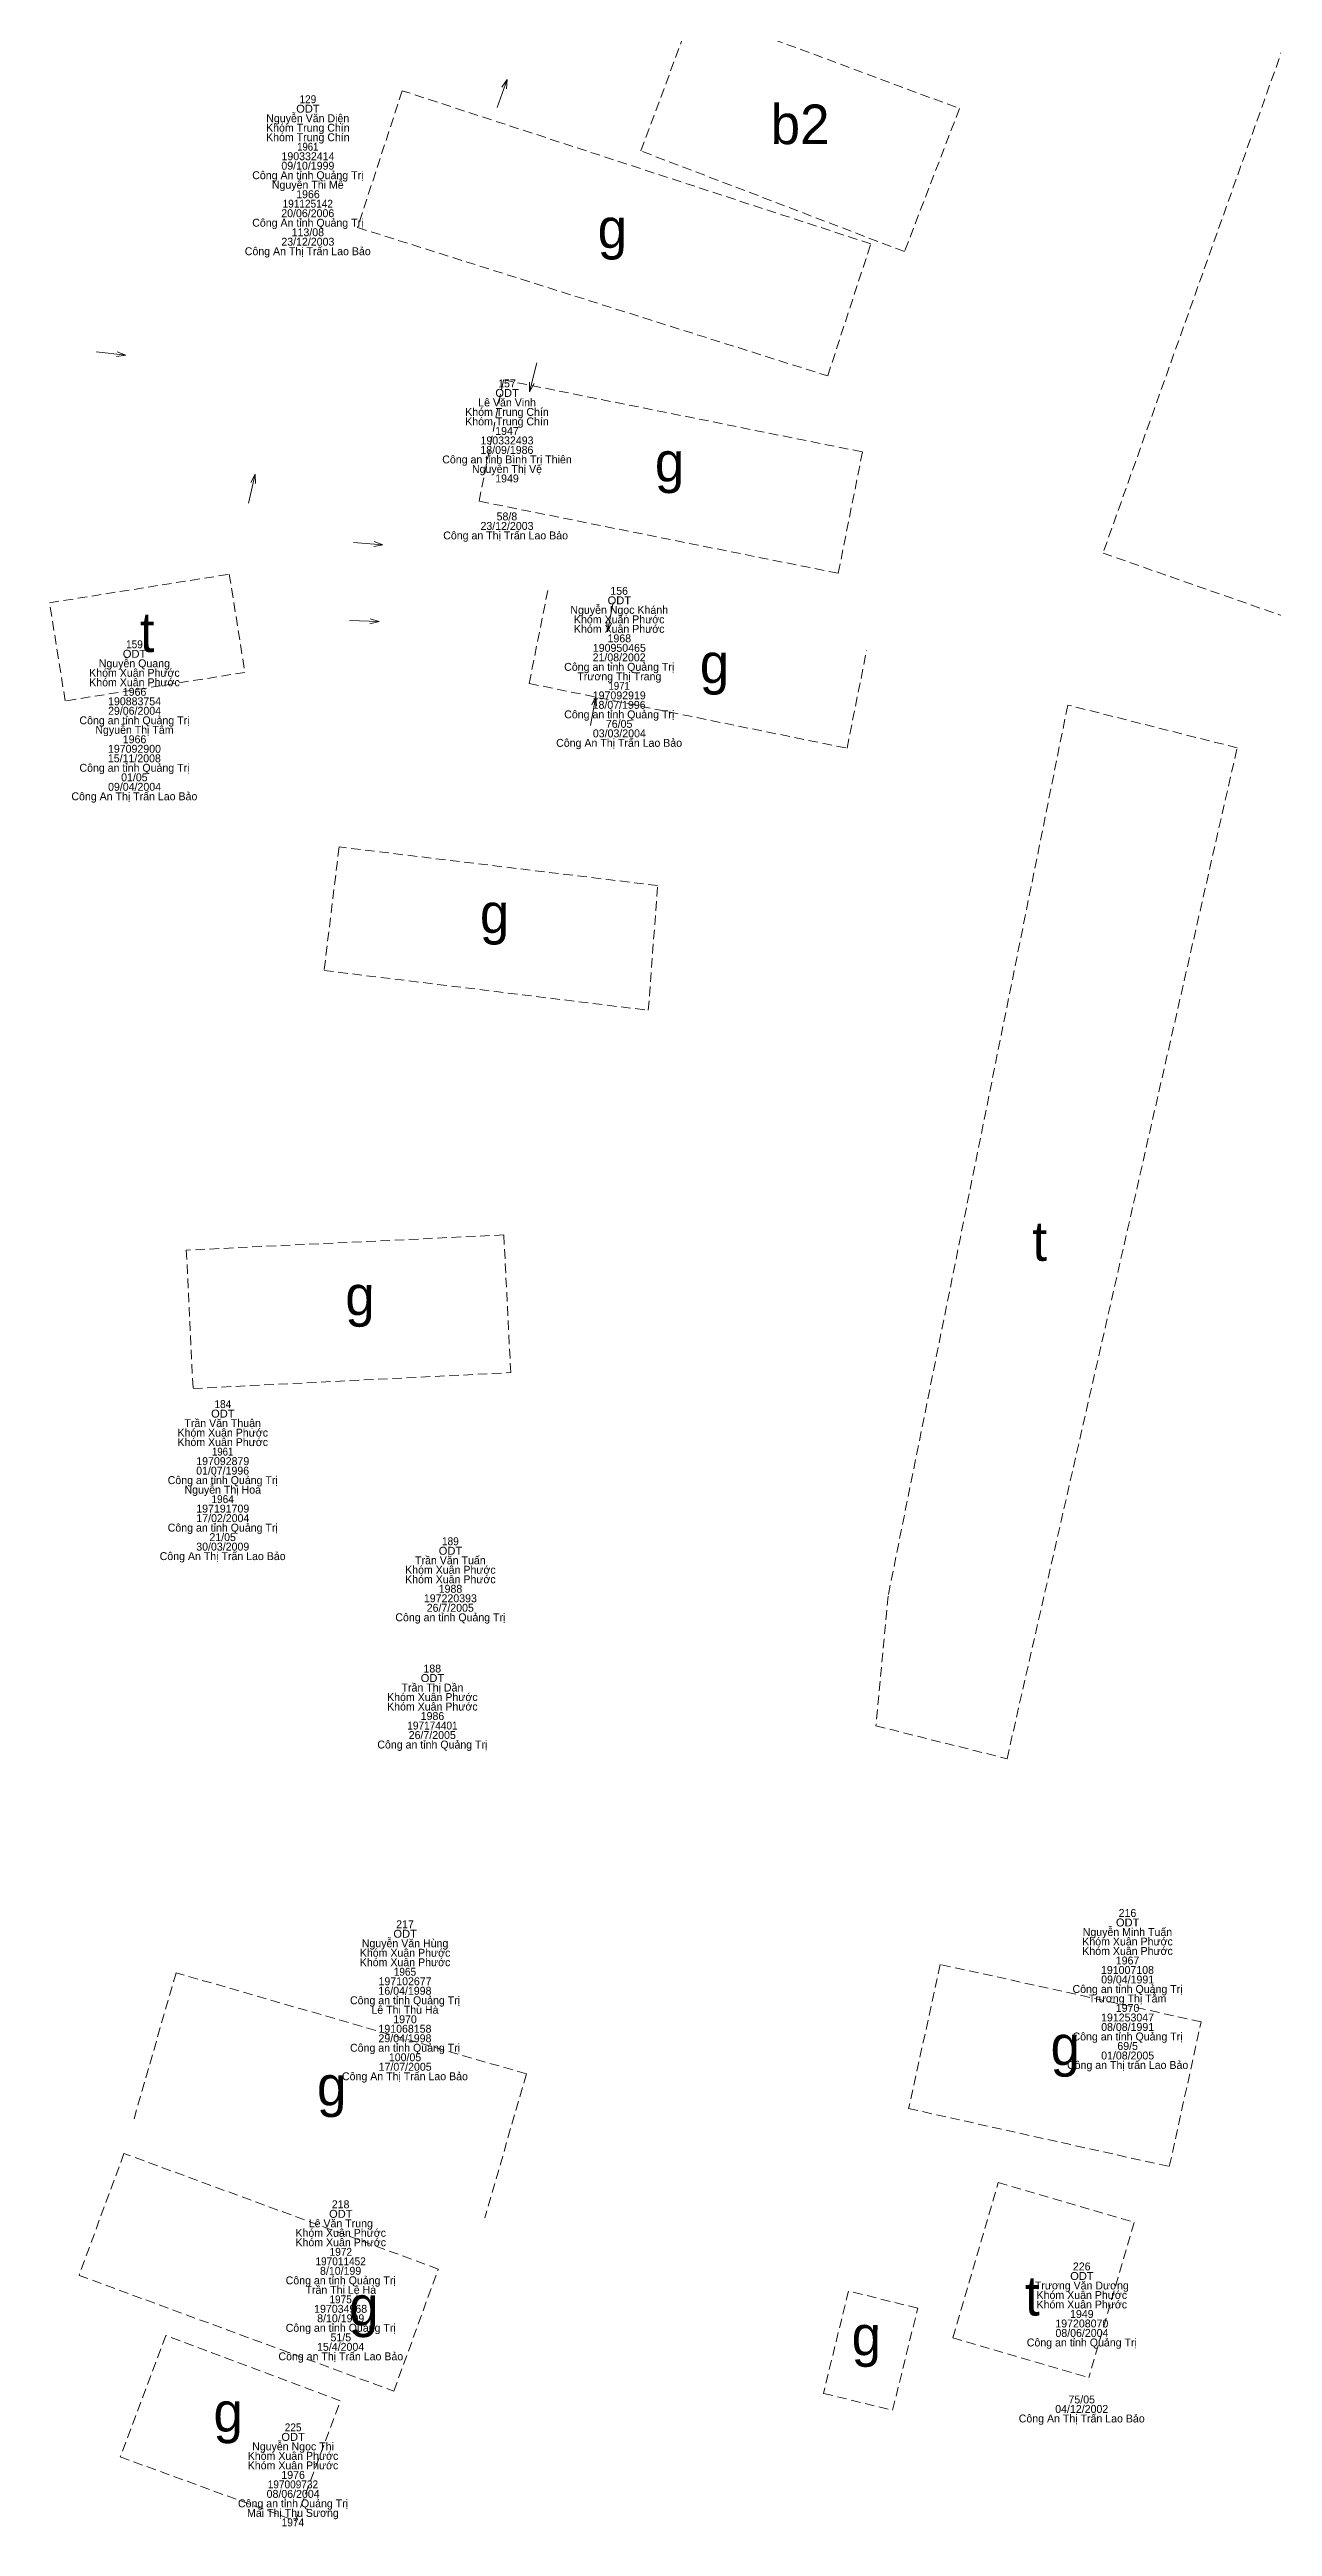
# Model space of a CAD drawing. Header units: metres. Extents: x 537497 to 538033, y 1836993 to 1837512.
# Drawn here: x 537569.6 to 537631.4, y 1837247.9 to 1837373 of the extents above; entities that cross this region are included whole.
import ezdxf
from ezdxf.enums import TextEntityAlignment as Align

# ---------------------------------------------------------------- set-up
doc = ezdxf.new("R2010")
doc.units = ezdxf.units.M
doc.header["$LTSCALE"] = 0.16
doc.linetypes.add('MEDIUM_DASHED', pattern=[4.5, 3, -1.5])
doc.layers.add('14', color=7, linetype='MEDIUM_DASHED', lineweight=13)
doc.layers.add('16', color=7, linetype='Continuous', lineweight=13)
doc.layers.add('15', color=7, linetype='Continuous')

msp = doc.modelspace()

# ---------------------------------------------------------------- linework, layer by layer
at = {"layer": '14'}
for p, q in [((537593.8, 1837341.01), (537594.74, 1837345.71)), ((537593.66, 1837270.76), (537591.56, 1837263.48)), ((537615.2, 1837257.42), (537622.08, 1837255.42))]:
    msp.add_line(p, q, dxfattribs=at)
for points in [[(537634.59, 1837380.73), (537622.79, 1837347.6), (537634.46, 1837343.51), (537645.63, 1837374.87)], [(537593.8, 1837341.01), (537609.86, 1837337.74), (537610.85, 1837342.7)], [(537593.66, 1837270.76), (537575.96, 1837275.87), (537573.83, 1837268.46)], [(537615.2, 1837257.42), (537617.49, 1837265.27), (537624.37, 1837263.26), (537622.08, 1837255.42)]]:
    msp.add_lwpolyline(points, dxfattribs=at)
for points in [[(537615.54, 1837370.06), (537612.76, 1837362.83), (537599.44, 1837367.92), (537602.1, 1837375.06)], [(537587.39, 1837370.96), (537585.13, 1837364.05), (537608.88, 1837356.55), (537611.06, 1837363.22)], [(537610.64, 1837352.71), (537609.41, 1837346.58), (537591.27, 1837350.22), (537592.5, 1837356.35)], [(537579.44, 1837341.57), (537570.36, 1837340.13), (537569.57, 1837345.09), (537578.65, 1837346.53)], [(537629.57, 1837337.76), (537621.01, 1837339.92), (537611.93, 1837294.9), (537611.32, 1837288.35), (537617.94, 1837286.68)], [(537583.44, 1837326.51), (537599.82, 1837324.5), (537600.29, 1837330.8), (537584.2, 1837332.75)], [(537592.52, 1837313.15), (537576.48, 1837312.38), (537576.82, 1837305.39), (537592.87, 1837306.19)], [(537614.57, 1837276.29), (537612.97, 1837269.01), (537626.14, 1837266.08), (537627.75, 1837273.39)], [(537571.06, 1837260.58), (537586.96, 1837254.73), (537589.21, 1837260.9), (537573.33, 1837266.74)], [(537609.93, 1837259.79), (537608.67, 1837254.62), (537612.16, 1837253.77), (537613.43, 1837258.92)], [(537573.14, 1837251.41), (537581.99, 1837248.18), (537584.26, 1837254.24), (537575.44, 1837257.54)]]:
    msp.add_lwpolyline(points, close=True, dxfattribs=at)
at = {"layer": '16'}
for p, q in [((537592.69, 1837371.53), (537592.65, 1837371.05)), ((537573.42, 1837357.6), (537572.95, 1837357.53)), ((537593.82, 1837355.75), (537593.81, 1837356.23)), ((537579.96, 1837351.58), (537579.98, 1837351.11)), ((537586.41, 1837348.02), (537585.95, 1837347.93)), ((537586.22, 1837344.14), (537585.75, 1837344.03)), ((537597.76, 1837343.62), (537597.72, 1837344.1)), ((537597.16, 1837340.35), (537597.2, 1837339.88))]:
    msp.add_line(p, q, dxfattribs=at)
for points in [[(537592.19, 1837370.11), (537592.69, 1837371.53), (537592.42, 1837371.14)], [(537571.93, 1837357.76), (537573.42, 1837357.6), (537572.98, 1837357.77)], [(537594.19, 1837357.21), (537593.82, 1837355.75), (537594.05, 1837356.16)], [(537579.62, 1837350.12), (537579.96, 1837351.58), (537579.74, 1837351.17)], [(537584.92, 1837348.14), (537586.41, 1837348.02), (537585.97, 1837348.18)], [(537598.04, 1837345.1), (537597.76, 1837343.62), (537597.96, 1837344.05)], [(537584.72, 1837344.2), (537586.22, 1837344.14), (537585.77, 1837344.28)], [(537596.9, 1837338.88), (537597.16, 1837340.35), (537596.96, 1837339.93)]]:
    msp.add_lwpolyline(points, dxfattribs=at)

# ---------------------------------------------------------------- texts
at = {"layer": '15'}
for s, p in [('Nguyễn Văn Diện', (537582.615, 1837369.37)), ('Khóm Trung Chín', (537582.62, 1837368.89)), ('Khóm Trung Chín', (537582.62, 1837368.41)), ('09/10/1999', (537582.62, 1837366.97)), ('190332414', (537582.625, 1837367.45)), ('Công An tỉnh Quảng Trị', (537582.62, 1837366.49)), ('Nguyễn Thi Mễ', (537582.615, 1837366.01)), ('1966', (537582.625, 1837365.53)), ('20/06/2006', (537582.615, 1837364.57)), ('Công An tỉnh Quảng Trị', (537582.62, 1837364.09)), ('23/12/2003', (537582.62, 1837363.13)), ('113/08', (537582.62, 1837363.61)), ('Công An Thị Trấn Lao Bảo', (537582.615, 1837362.65)), ('157', (537592.68, 1837355.97)), ('Khóm Trung Chín', (537592.68, 1837354.53)), ('Lê Văn Vinh', (537592.685, 1837355.01)), ('Khóm Trung Chín', (537592.68, 1837354.05)), ('190332493', (537592.68, 1837353.09)), ('1947', (537592.68, 1837353.57)), ('Công an tỉnh Bình Trị Thiên', (537592.68, 1837352.13)), ('Nguyễn Thị Vệ', (537592.68, 1837351.65)), ('18/09/1986', (537592.675, 1837352.61)), ('1949', (537592.68, 1837351.17)), ('58/8', (537592.675, 1837349.25)), ('Công an Thị Trấn Lao Bảo ', (537592.685, 1837348.29)), ('23/12/2003', (537592.68, 1837348.77)), ('156', (537598.345, 1837345.49)), ('Nguyễn Ngọc Khánh', (537598.35, 1837344.53)), ('Khóm Xuân Phước', (537598.35, 1837344.05)), ('Khóm Xuân Phước', (537598.35, 1837343.57)), ('1968', (537598.355, 1837343.09)), ('Nguyễn Quang', (537573.855, 1837341.83)), ('21/08/2002', (537598.345, 1837342.13)), ('190950465', (537598.355, 1837342.61)), ('Khóm Xuân Phước', (537573.86, 1837341.35)), ('Khóm Xuân Phước', (537573.86, 1837340.87)), ('Công an tỉnh Quảng Trị', (537598.35, 1837341.65)), ('Trương Thị Trang', (537598.355, 1837341.17)), ('29/06/2004', (537573.865, 1837339.43)), ('190883754', (537573.865, 1837339.91)), ('1966', (537573.865, 1837340.39)), ('Công an tỉnh Quảng Trị', (537598.35, 1837339.25)), ('18/07/1996', (537598.345, 1837339.73)), ('197092919', (537598.35, 1837340.21)), ('Công an tỉnh Quảng Trị', (537573.86, 1837338.95)), ('Ngyuễn Thị Tâm', (537573.86, 1837338.47)), ('1966', (537573.865, 1837337.99)), ('03/03/2004', (537598.355, 1837338.29)), ('76/05', (537598.345, 1837338.77)), ('15/11/2008', (537573.855, 1837337.03)), ('197092900', (537573.86, 1837337.51)), ('Công An Thị Trấn Lao Bảo', (537598.345, 1837337.81)), ('Công an tỉnh Quảng Trị', (537573.86, 1837336.55)), ('09/04/2004', (537573.865, 1837335.59)), ('01/05', (537573.855, 1837336.07)), ('Công An Thị Trấn Lao Bảo', (537573.855, 1837335.11)), ('Khóm Xuân Phước', (537578.32, 1837302.96)), ('Trần Văn Thuận', (537578.315, 1837303.44)), ('Khóm Xuân Phước', (537578.32, 1837302.48)), ('Công an tỉnh Quảng Trị', (537578.32, 1837300.56)), ('01/07/1996', (537578.315, 1837301.04)), ('197092879', (537578.32, 1837301.52)), ('Nguyễn Thị Hoa', (537578.32, 1837300.08)), ('Công an tỉnh Quảng Trị', (537578.32, 1837298.16)), ('197191709', (537578.32, 1837299.12)), ('17/02/2004', (537578.325, 1837298.64)), ('Công An Thị Trấn Lao Bảo', (537578.315, 1837296.72)), ('30/03/2009', (537578.32, 1837297.2)), ('21/05', (537578.315, 1837297.68)), ('Khóm Xuân Phước', (537589.82, 1837296.03)), ('Khóm Xuân Phước', (537589.82, 1837295.55)), ('Trần Văn Tuấn', (537589.82, 1837296.51)), ('197220393', (537589.82, 1837294.59)), ('1988', (537589.825, 1837295.07)), ('Công an tỉnh Quảng Trị', (537589.82, 1837293.63)), ('26/7/2005', (537589.815, 1837294.11)), ('188', (537588.905, 1837291.04)), ('Khóm Xuân Phước', (537588.91, 1837289.6)), ('Trần Thị Dần', (537588.915, 1837290.08)), ('Khóm Xuân Phước', (537588.91, 1837289.12)), ('1986', (537588.915, 1837288.64)), ('Công an tỉnh Quảng Trị', (537588.91, 1837287.2)), ('26/7/2005', (537588.905, 1837287.68)), ('217', (537587.53, 1837278.12)), ('216', (537624.025, 1837278.69)), ('Khóm Xuân Phước', (537587.53, 1837276.68)), ('Nguyễn Văn Hùng', (537587.53, 1837277.16)), ('Khóm Xuân Phước', (537624.03, 1837277.25)), ('Khóm Xuân Phước', (537624.03, 1837276.77)), ('Nguyễn Minh Tuấn', (537624.025, 1837277.73)), ('Khóm Xuân Phước', (537587.53, 1837276.2)), ('191007108', (537624.025, 1837275.81)), ('1967', (537624.03, 1837276.29)), ('Công an tỉnh Quảng Trị', (537587.53, 1837274.28)), ('16/04/1998', (537587.525, 1837274.76)), ('197102677', (537587.53, 1837275.24)), ('Công an tỉnh Quảng Trị', (537624.03, 1837274.85)), ('Trương Thị Tằm', (537624.03, 1837274.37)), ('09/04/1991', (537624.035, 1837275.33)), ('Lê Thị Thu Hà', (537587.525, 1837273.8)), ('1970', (537587.53, 1837273.32)), ('08/08/1991', (537624.035, 1837272.93)), ('191253047', (537624.03, 1837273.41)), ('1970', (537624.03, 1837273.89)), ('Công an tỉnh Quảng Trị', (537587.53, 1837271.88)), ('29/04/1998', (537587.525, 1837272.36)), ('191068158', (537587.525, 1837272.84)), ('Công an tỉnh Quảng Trị', (537624.03, 1837272.45)), ('69/5', (537624.035, 1837271.97)), ('Công An Thị Trấn Lao Bảo', (537587.525, 1837270.44)), ('17/07/2005', (537587.535, 1837270.92)), ('100/05', (537587.53, 1837271.4)), ('Công an Thị trấn Lao Bảo', (537624.035, 1837271.01)), ('01/08/2005', (537624.035, 1837271.49)), ('Lê Văn Trung', (537584.285, 1837263.01)), ('218', (537584.275, 1837263.97)), ('Khóm Xuân Phước', (537584.28, 1837262.53)), ('Khóm Xuân Phước', (537584.28, 1837262.05)), ('8/10/199', (537584.275, 1837260.61)), ('226', (537621.715, 1837260.83)), ('Công an tỉnh Quảng Trị', (537584.28, 1837260.13)), ('Trần Thị Lệ Hà', (537584.285, 1837259.65)), ('Trương Văn Dương', (537621.72, 1837259.87)), ('Khóm Xuân Phước', (537621.72, 1837259.39)), ('197034968', (537584.275, 1837258.69)), ('8/10/1999', (537584.28, 1837258.21)), ('Khóm Xuân Phước', (537621.72, 1837258.91)), ('197208070', (537621.72, 1837257.95)), ('1949', (537621.72, 1837258.43)), ('Công an tỉnh Quảng Trị', (537584.28, 1837257.73)), ('15/4/2004', (537584.275, 1837256.77)), ('51/5', (537584.285, 1837257.25)), ('Công an tỉnh Quảng Trị', (537621.72, 1837256.99)), ('08/06/2004', (537621.725, 1837257.47)), ('Công an Thị Trấn Lao Bảo', (537584.285, 1837256.29)), ('75/05', (537621.715, 1837254.11)), ('Công An Thị Trấn Lao Bảo', (537621.715, 1837253.15)), ('04/12/2002', (537621.715, 1837253.63)), ('Nguyễn Ngọc Thi', (537581.87, 1837251.74)), ('Khóm Xuân Phước', (537581.87, 1837251.26)), ('Khóm Xuân Phước', (537581.87, 1837250.78)), ('08/06/2004', (537581.875, 1837249.34)), ('1976', (537581.875, 1837250.3)), ('Công an tỉnh Quảng Trị', (537581.87, 1837248.86)), ('Mai Thị Thu Sương', (537581.865, 1837248.38))]:
    msp.add_text(s, height=0.4, dxfattribs=at).set_placement(p, align=Align.CENTER)
for s, width, p in [('ODT', 1.05, (537582.625, 1837369.85)), ('129', 0.95, (537582.62, 1837370.33)), ('1961', 0.9, (537582.615, 1837367.93)), ('191125142', 0.95, (537582.615, 1837365.05)), ('ODT', 1.05, (537592.685, 1837355.49)), ('ODT', 1.05, (537598.355, 1837345.01)), ('ODT', 1.05, (537573.865, 1837342.31)), ('159', 0.95, (537573.86, 1837342.79)), ('1971', 0.9, (537598.345, 1837340.69)), ('184', 0.95, (537578.325, 1837304.4)), ('ODT', 1.05, (537578.325, 1837303.92)), ('1961', 0.9, (537578.315, 1837302)), ('1964', 0.95, (537578.315, 1837299.6)), ('ODT', 1.05, (537589.825, 1837296.99)), ('189', 0.95, (537589.82, 1837297.47)), ('ODT', 1.05, (537588.915, 1837290.56)), ('197174401', 0.95, (537588.915, 1837288.16)), ('ODT', 1.05, (537624.035, 1837278.21)), ('ODT', 1.05, (537587.535, 1837277.64)), ('1965', 0.95, (537587.525, 1837275.72)), ('ODT', 1.05, (537584.285, 1837263.49)), ('197011452', 0.95, (537584.275, 1837261.09)), ('1972', 0.95, (537584.285, 1837261.57)), ('1975', 0.95, (537584.275, 1837259.17)), ('ODT', 1.05, (537621.725, 1837260.35)), ('ODT', 1.05, (537581.875, 1837252.22)), ('225', 0.95, (537581.875, 1837252.7)), ('197009732', 0.95, (537581.865, 1837249.82)), ('1974', 0.95, (537581.865, 1837247.9))]:
    msp.add_text(s, height=0.4, dxfattribs=dict(at, width=width)).set_placement(p, align=Align.CENTER)
at = {"layer": '16'}
for s, p in [('b2', (537606, 1837368.26)), ('g', (537597.26, 1837363.01)), ('g', (537600.15, 1837351.21)), ('t', (537574.13, 1837342.6)), ('g', (537602.42, 1837341.03)), ('g', (537591.31, 1837328.4)), ('t', (537619.22, 1837311.84)), ('g', (537584.51, 1837309.09)), ('g', (537620.14, 1837271.2)), ('g', (537583.08, 1837269.16)), ('g', (537584.7, 1837258.04)), ('t', (537618.85, 1837258.55)), ('g', (537610.09, 1837256.54)), ('g', (537577.85, 1837252.68))]:
    msp.add_text(s, height=2, dxfattribs=at).set_placement(p)

doc.saveas('drawing.dxf')
